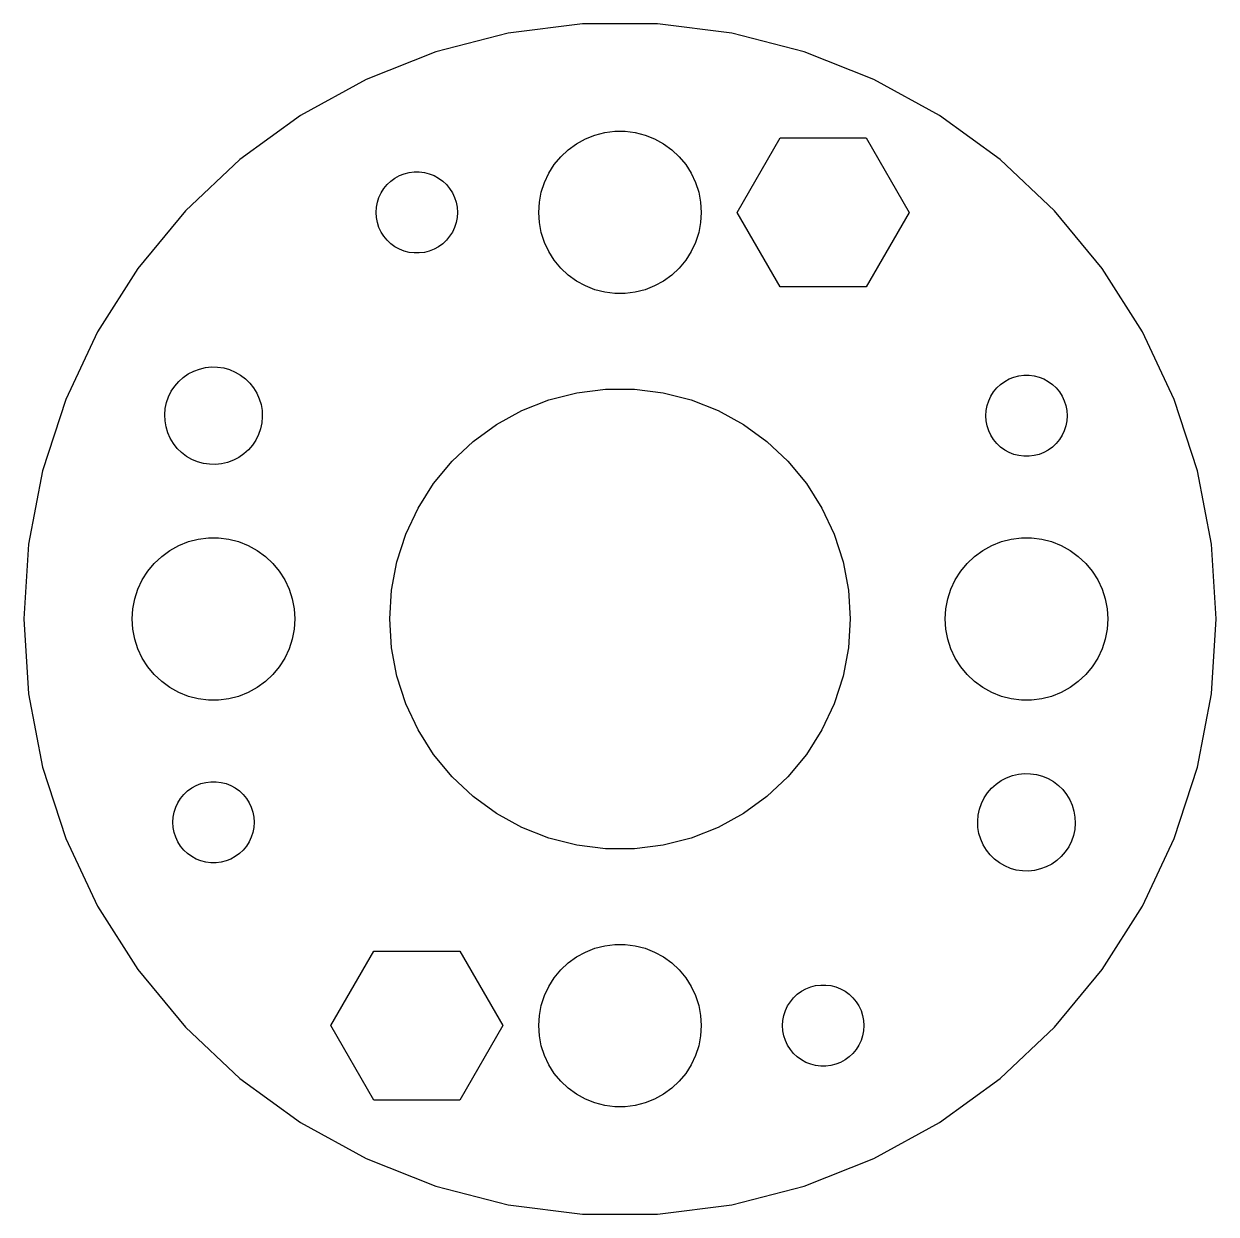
# Model space of a CAD drawing. Header units: metres. Extents: x -22 to 82, y -22 to 22.
# Drawn here: x 38 to 82, y -21.96 to 21.96 of the extents above; entities that cross this region are included whole.
import ezdxf

# ---------------------------------------------------------------- set-up
doc = ezdxf.new("R2010")
doc.units = ezdxf.units.M

msp = doc.modelspace()

# ---------------------------------------------------------------- linework, layer by layer
for p, q in [((55.8776, 21.6103), (53.2016, 20.9232)), ((58.6186, 21.9566), (55.8776, 21.6103)), ((61.3814, 21.9566), (58.6186, 21.9566)), ((64.1224, 21.6103), (61.3814, 21.9566)), ((66.7984, 20.9232), (64.1224, 21.6103)), ((53.2016, 20.9232), (50.6329, 19.9062)), ((69.3671, 19.9062), (66.7984, 20.9232)), ((50.6329, 19.9062), (48.2118, 18.5752)), ((71.7882, 18.5752), (69.3671, 19.9062)), ((48.2118, 18.5752), (45.9767, 16.9513)), ((74.0233, 16.9513), (71.7882, 18.5752)), ((58.3925, 17.533), (58.7227, 17.7145)), ((58.7227, 17.7145), (59.0729, 17.8532)), ((59.0729, 17.8532), (59.4379, 17.9469)), ((59.4379, 17.9469), (59.8116, 17.9941)), ((59.8116, 17.9941), (60.1884, 17.9941)), ((60.1884, 17.9941), (60.5621, 17.9469)), ((60.5621, 17.9469), (60.927, 17.8532)), ((60.927, 17.8532), (61.2773, 17.7145)), ((61.2773, 17.7145), (61.6075, 17.533)), ((64.3265, 15), (65.9133, 17.7483)), ((65.9133, 17.7483), (69.0867, 17.7483)), ((69.0867, 17.7483), (70.6735, 15)), ((57.8131, 17.0536), (58.0877, 17.3115)), ((58.0877, 17.3115), (58.3925, 17.533)), ((61.6075, 17.533), (61.9123, 17.3115)), ((61.9123, 17.3115), (62.1869, 17.0536)), ((45.9767, 16.9513), (43.9627, 15.06)), ((57.3711, 16.4453), (57.5729, 16.7634)), ((57.5729, 16.7634), (57.8131, 17.0536)), ((62.1869, 17.0536), (62.427, 16.7634)), ((62.427, 16.7634), (62.6289, 16.4453)), ((76.0373, 15.06), (74.0233, 16.9513)), ((51.6963, 16.2665), (51.8613, 16.3572)), ((51.8613, 16.3572), (52.0365, 16.4266)), ((52.0365, 16.4266), (52.2189, 16.4734)), ((52.2189, 16.4734), (52.4058, 16.497)), ((52.4058, 16.497), (52.5942, 16.497)), ((52.5942, 16.497), (52.7811, 16.4734)), ((52.7811, 16.4734), (52.9635, 16.4266)), ((52.9635, 16.4266), (53.1387, 16.3572)), ((53.1387, 16.3572), (53.3037, 16.2665)), ((57.2107, 16.1044), (57.3711, 16.4453)), ((62.6289, 16.4453), (62.7893, 16.1044)), ((51.1855, 15.7226), (51.2865, 15.8817)), ((51.2865, 15.8817), (51.4065, 16.0268)), ((51.4065, 16.0268), (51.5439, 16.1558)), ((51.5439, 16.1558), (51.6963, 16.2665)), ((53.3037, 16.2665), (53.4561, 16.1558)), ((53.4561, 16.1558), (53.5934, 16.0268)), ((53.5934, 16.0268), (53.7135, 15.8817)), ((53.7135, 15.8817), (53.8145, 15.7226)), ((57.0942, 15.7461), (57.2107, 16.1044)), ((62.7893, 16.1044), (62.9057, 15.7461)), ((51.0471, 15.373), (51.1053, 15.5522)), ((51.1053, 15.5522), (51.1855, 15.7226)), ((53.8145, 15.7226), (53.8947, 15.5522)), ((53.8947, 15.5522), (53.9529, 15.373)), ((57.0237, 15.376), (57.0942, 15.7461)), ((62.9057, 15.7461), (62.9763, 15.376)), ((43.9627, 15.06), (42.2016, 12.9313)), ((51, 15), (51.0118, 15.188)), ((51.0118, 14.812), (51, 15)), ((51.0118, 15.188), (51.0471, 15.373)), ((53.9529, 15.373), (53.9882, 15.188)), ((53.9882, 15.188), (54, 15)), ((54, 15), (53.9882, 14.812)), ((57, 15), (57.0237, 15.376)), ((57.0237, 14.624), (57, 15)), ((62.9763, 15.376), (63, 15)), ((63, 15), (62.9763, 14.624)), ((65.9133, 12.2517), (64.3265, 15)), ((70.6735, 15), (69.0867, 12.2517)), ((77.7984, 12.9313), (76.0373, 15.06)), ((51.0471, 14.627), (51.0118, 14.812)), ((51.1053, 14.4478), (51.0471, 14.627)), ((53.9529, 14.627), (53.8947, 14.4478)), ((53.9882, 14.812), (53.9529, 14.627)), ((57.0942, 14.2539), (57.0237, 14.624)), ((62.9763, 14.624), (62.9057, 14.2539)), ((51.1855, 14.2774), (51.1053, 14.4478)), ((51.2865, 14.1183), (51.1855, 14.2774)), ((51.4065, 13.9732), (51.2865, 14.1183)), ((53.7135, 14.1183), (53.5934, 13.9732)), ((53.8145, 14.2774), (53.7135, 14.1183)), ((53.8947, 14.4478), (53.8145, 14.2774)), ((57.2107, 13.8956), (57.0942, 14.2539)), ((62.9057, 14.2539), (62.7893, 13.8956)), ((51.5439, 13.8442), (51.4065, 13.9732)), ((51.6963, 13.7335), (51.5439, 13.8442)), ((51.8613, 13.6427), (51.6963, 13.7335)), ((52.0365, 13.5734), (51.8613, 13.6427)), ((53.1387, 13.6427), (52.9635, 13.5734)), ((53.3037, 13.7335), (53.1387, 13.6427)), ((53.4561, 13.8442), (53.3037, 13.7335)), ((53.5934, 13.9732), (53.4561, 13.8442)), ((57.3711, 13.5547), (57.2107, 13.8956)), ((62.7893, 13.8956), (62.6289, 13.5547)), ((52.2189, 13.5266), (52.0365, 13.5734)), ((52.4058, 13.5029), (52.2189, 13.5266)), ((52.5942, 13.5029), (52.4058, 13.5029)), ((52.7811, 13.5266), (52.5942, 13.5029)), ((52.9635, 13.5734), (52.7811, 13.5266)), ((57.5729, 13.2366), (57.3711, 13.5547)), ((57.8131, 12.9464), (57.5729, 13.2366)), ((62.427, 13.2366), (62.1869, 12.9464)), ((62.6289, 13.5547), (62.427, 13.2366)), ((42.2016, 12.9313), (40.7213, 10.5986)), ((58.0877, 12.6884), (57.8131, 12.9464)), ((62.1869, 12.9464), (61.9123, 12.6884)), ((79.2787, 10.5986), (77.7984, 12.9313)), ((58.3925, 12.467), (58.0877, 12.6884)), ((58.7227, 12.2855), (58.3925, 12.467)), ((61.6075, 12.467), (61.2773, 12.2855)), ((61.9123, 12.6884), (61.6075, 12.467)), ((59.0729, 12.1468), (58.7227, 12.2855)), ((59.4379, 12.0531), (59.0729, 12.1468)), ((59.8116, 12.0059), (59.4379, 12.0531)), ((60.1884, 12.0059), (59.8116, 12.0059)), ((60.5621, 12.0531), (60.1884, 12.0059)), ((60.927, 12.1468), (60.5621, 12.0531)), ((61.2773, 12.2855), (60.927, 12.1468)), ((69.0867, 12.2517), (65.9133, 12.2517)), ((40.7213, 10.5986), (39.5449, 8.09874)), ((80.4551, 8.09874), (79.2787, 10.5986)), ((44.4797, 9.22318), (44.6998, 9.27478)), ((44.6998, 9.27478), (44.9246, 9.29842)), ((44.9246, 9.29842), (45.1506, 9.29369)), ((45.1506, 9.29369), (45.3742, 9.26067)), ((45.3742, 9.26067), (45.5919, 9.19987)), ((43.7139, 8.75938), (43.8819, 8.91064)), ((43.8819, 8.91064), (44.0676, 9.03964)), ((44.0676, 9.03964), (44.2679, 9.14438)), ((44.2679, 9.14438), (44.4797, 9.22318)), ((45.5919, 9.19987), (45.8003, 9.11227)), ((45.8003, 9.11227), (45.9961, 8.99925)), ((45.9961, 8.99925), (46.1761, 8.86258)), ((46.1761, 8.86258), (46.3377, 8.70442)), ((74.1963, 8.76648), (74.3613, 8.85724)), ((74.3613, 8.85724), (74.5365, 8.92657)), ((74.5365, 8.92657), (74.7189, 8.97342)), ((74.7189, 8.97342), (74.9058, 8.99704)), ((74.9058, 8.99704), (75.0942, 8.99704)), ((75.0942, 8.99704), (75.2811, 8.97342)), ((75.2811, 8.97342), (75.4635, 8.92657)), ((75.4635, 8.92657), (75.6387, 8.85724)), ((75.6387, 8.85724), (75.8037, 8.76648)), ((43.3406, 8.19753), (43.4411, 8.39999)), ((43.4411, 8.39999), (43.5662, 8.58827)), ((43.5662, 8.58827), (43.7139, 8.75938)), ((46.3377, 8.70442), (46.4781, 8.52728)), ((46.4781, 8.52728), (46.5952, 8.33392)), ((58.4073, 8.34944), (59.4663, 8.48322)), ((59.4663, 8.48322), (60.5337, 8.48322)), ((60.5337, 8.48322), (61.5927, 8.34944)), ((73.6855, 8.22263), (73.7865, 8.38167)), ((73.7865, 8.38167), (73.9065, 8.52681)), ((73.9065, 8.52681), (74.0439, 8.65576)), ((74.0439, 8.65576), (74.1963, 8.76648)), ((75.8037, 8.76648), (75.9561, 8.65576)), ((75.9561, 8.65576), (76.0934, 8.52681)), ((76.0934, 8.52681), (76.2135, 8.38167)), ((76.2135, 8.38167), (76.3145, 8.22263)), ((39.5449, 8.09874), (38.6912, 5.47118)), ((43.2193, 7.76294), (43.2663, 7.98405)), ((43.2663, 7.98405), (43.3406, 8.19753)), ((46.5952, 8.33392), (46.6871, 8.12743)), ((46.6871, 8.12743), (46.7524, 7.91103)), ((56.3809, 7.69102), (57.3734, 8.08397)), ((57.3734, 8.08397), (58.4073, 8.34944)), ((61.5927, 8.34944), (62.6266, 8.08397)), ((62.6266, 8.08397), (63.6191, 7.69102)), ((73.5471, 7.87303), (73.6053, 8.05219)), ((73.6053, 8.05219), (73.6855, 8.22263)), ((76.3145, 8.22263), (76.3947, 8.05219)), ((76.3947, 8.05219), (76.4529, 7.87303)), ((81.3088, 5.47118), (80.4551, 8.09874)), ((43.2004, 7.53769), (43.2193, 7.76294)), ((43.2099, 7.31184), (43.2004, 7.53769)), ((46.7524, 7.91103), (46.7901, 7.68814)), ((46.7901, 7.68814), (46.7996, 7.4623)), ((55.4455, 7.17677), (56.3809, 7.69102)), ((63.6191, 7.69102), (64.5545, 7.17677)), ((73.5, 7.5), (73.5118, 7.68799)), ((73.5118, 7.312), (73.5, 7.5)), ((73.5118, 7.68799), (73.5471, 7.87303)), ((76.4529, 7.87303), (76.4882, 7.68799)), ((76.4882, 7.68799), (76.5, 7.5)), ((76.5, 7.5), (76.4882, 7.312)), ((43.2476, 7.08896), (43.2099, 7.31184)), ((43.3129, 6.87256), (43.2476, 7.08896)), ((46.7807, 7.23705), (46.7337, 7.01593)), ((46.7996, 7.4623), (46.7807, 7.23705)), ((54.5819, 6.54936), (55.4455, 7.17677)), ((64.5545, 7.17677), (65.4181, 6.54936)), ((73.5471, 7.12695), (73.5118, 7.312)), ((73.6053, 6.9478), (73.5471, 7.12695)), ((76.4529, 7.12695), (76.3947, 6.9478)), ((76.4882, 7.312), (76.4529, 7.12695)), ((43.4048, 6.66606), (43.3129, 6.87256)), ((43.5219, 6.4727), (43.4048, 6.66606)), ((46.6593, 6.80246), (46.5588, 6.59999)), ((46.7337, 7.01593), (46.6593, 6.80246)), ((73.6855, 6.77736), (73.6053, 6.9478)), ((73.7865, 6.61832), (73.6855, 6.77736)), ((73.9065, 6.47318), (73.7865, 6.61832)), ((76.2135, 6.61832), (76.0934, 6.47318)), ((76.3145, 6.77736), (76.2135, 6.61832)), ((76.3947, 6.9478), (76.3145, 6.77736)), ((43.6623, 6.29556), (43.5219, 6.4727)), ((43.8238, 6.13741), (43.6623, 6.29556)), ((46.286, 6.2406), (46.1181, 6.08934)), ((46.4337, 6.41171), (46.286, 6.2406)), ((46.5588, 6.59999), (46.4337, 6.41171)), ((53.8038, 5.81865), (54.5819, 6.54936)), ((65.4181, 6.54936), (66.1962, 5.81865)), ((74.0439, 6.34422), (73.9065, 6.47318)), ((74.1963, 6.23351), (74.0439, 6.34422)), ((74.3613, 6.14275), (74.1963, 6.23351)), ((75.8037, 6.23351), (75.6387, 6.14275)), ((75.9561, 6.34422), (75.8037, 6.23351)), ((76.0934, 6.47318), (75.9561, 6.34422)), ((44.0039, 6.00073), (43.8238, 6.13741)), ((44.1996, 5.88771), (44.0039, 6.00073)), ((44.408, 5.80011), (44.1996, 5.88771)), ((44.6257, 5.73933), (44.408, 5.80011)), ((44.8494, 5.7063), (44.6257, 5.73933)), ((45.3002, 5.7252), (45.0754, 5.70157)), ((45.5202, 5.77682), (45.3002, 5.7252)), ((45.7321, 5.85561), (45.5202, 5.77682)), ((45.9324, 5.96034), (45.7321, 5.85561)), ((46.1181, 6.08934), (45.9324, 5.96034)), ((53.1234, 4.99617), (53.8038, 5.81865)), ((66.1962, 5.81865), (66.8766, 4.99617)), ((74.5365, 6.07341), (74.3613, 6.14275)), ((74.7189, 6.02657), (74.5365, 6.07341)), ((74.9058, 6.00294), (74.7189, 6.02657)), ((75.0942, 6.00294), (74.9058, 6.00294)), ((75.2811, 6.02657), (75.0942, 6.00294)), ((75.4635, 6.07341), (75.2811, 6.02657)), ((75.6387, 6.14275), (75.4635, 6.07341)), ((38.6912, 5.47118), (38.1735, 2.75732)), ((45.0754, 5.70157), (44.8494, 5.7063)), ((81.8265, 2.75732), (81.3088, 5.47118)), ((52.5514, 4.09489), (53.1234, 4.99617)), ((66.8766, 4.99617), (67.4486, 4.09489)), ((52.0969, 3.12904), (52.5514, 4.09489)), ((67.4486, 4.09489), (67.9031, 3.12904)), ((51.767, 2.11386), (52.0969, 3.12904)), ((67.9031, 3.12904), (68.233, 2.11386)), ((38.1735, 2.75732), (38, 0)), ((43.3925, 2.53297), (43.7227, 2.71448)), ((43.7227, 2.71448), (44.0729, 2.85316)), ((44.0729, 2.85316), (44.4379, 2.94685)), ((44.4379, 2.94685), (44.8116, 2.99408)), ((44.8116, 2.99408), (45.1884, 2.99408)), ((45.1884, 2.99408), (45.5621, 2.94685)), ((45.5621, 2.94685), (45.927, 2.85316)), ((45.927, 2.85316), (46.2773, 2.71448)), ((46.2773, 2.71448), (46.6075, 2.53297)), ((73.3925, 2.53297), (73.7227, 2.71448)), ((73.7227, 2.71448), (74.073, 2.85316)), ((74.073, 2.85316), (74.4379, 2.94685)), ((74.4379, 2.94685), (74.8116, 2.99408)), ((74.8116, 2.99408), (75.1884, 2.99408)), ((75.1884, 2.99408), (75.5621, 2.94685)), ((75.5621, 2.94685), (75.927, 2.85316)), ((75.927, 2.85316), (76.2773, 2.71448)), ((76.2773, 2.71448), (76.6075, 2.53297)), ((82, 0), (81.8265, 2.75732)), ((42.8131, 2.05363), (43.0877, 2.31154)), ((43.0877, 2.31154), (43.3925, 2.53297)), ((46.6075, 2.53297), (46.9123, 2.31154)), ((46.9123, 2.31154), (47.1869, 2.05363)), ((72.8131, 2.05363), (73.0877, 2.31154)), ((73.0877, 2.31154), (73.3925, 2.53297)), ((76.6075, 2.53297), (76.9123, 2.31154)), ((76.9123, 2.31154), (77.1869, 2.05363)), ((42.3711, 1.44525), (42.5729, 1.76335)), ((42.5729, 1.76335), (42.8131, 2.05363)), ((47.1869, 2.05363), (47.427, 1.76335)), ((47.427, 1.76335), (47.6289, 1.44525)), ((51.567, 1.06532), (51.767, 2.11386)), ((68.233, 2.11386), (68.433, 1.06532)), ((72.3711, 1.44525), (72.573, 1.76335)), ((72.573, 1.76335), (72.8131, 2.05363)), ((77.1869, 2.05363), (77.427, 1.76335)), ((77.427, 1.76335), (77.6289, 1.44525)), ((42.2107, 1.10437), (42.3711, 1.44525)), ((47.6289, 1.44525), (47.7893, 1.10437)), ((72.2107, 1.10437), (72.3711, 1.44525)), ((77.6289, 1.44525), (77.7893, 1.10437)), ((42.0942, 0.746063), (42.2107, 1.10437)), ((47.7893, 1.10437), (47.9057, 0.746063)), ((51.5, 0), (51.567, 1.06532)), ((68.433, 1.06532), (68.5, 0)), ((72.0943, 0.746063), (72.2107, 1.10437)), ((77.7893, 1.10437), (77.9057, 0.746063)), ((42.0237, 0.375992), (42.0942, 0.746063)), ((47.9057, 0.746063), (47.9763, 0.375992)), ((72.0237, 0.375992), (72.0943, 0.746063)), ((77.9057, 0.746063), (77.9763, 0.375992)), ((38, 0), (38.1735, -2.75732)), ((42, 0), (42.0237, 0.375992)), ((42.0237, -0.375992), (42, 0)), ((47.9763, 0.375992), (48, 0)), ((48, 0), (47.9763, -0.375992)), ((51.567, -1.06532), (51.5, 0)), ((68.5, 0), (68.433, -1.06532)), ((72, 0), (72.0237, 0.375992)), ((72.0237, -0.375992), (72, 0)), ((77.9763, 0.375992), (78, 0)), ((78, 0), (77.9763, -0.375992)), ((81.8265, -2.75732), (82, 0)), ((42.0942, -0.746063), (42.0237, -0.375992)), ((47.9763, -0.375992), (47.9057, -0.746063)), ((72.0943, -0.746063), (72.0237, -0.375992)), ((77.9763, -0.375992), (77.9057, -0.746063)), ((42.2107, -1.10437), (42.0942, -0.746063)), ((47.9057, -0.746063), (47.7893, -1.10437)), ((72.2107, -1.10437), (72.0943, -0.746063)), ((77.9057, -0.746063), (77.7893, -1.10437)), ((42.3711, -1.44525), (42.2107, -1.10437)), ((47.7893, -1.10437), (47.6289, -1.44525)), ((51.767, -2.11386), (51.567, -1.06532)), ((68.433, -1.06532), (68.233, -2.11386)), ((72.3711, -1.44525), (72.2107, -1.10437)), ((77.7893, -1.10437), (77.6289, -1.44525)), ((42.5729, -1.76335), (42.3711, -1.44525)), ((47.6289, -1.44525), (47.427, -1.76335)), ((72.573, -1.76335), (72.3711, -1.44525)), ((77.6289, -1.44525), (77.427, -1.76335)), ((42.8131, -2.05363), (42.5729, -1.76335)), ((43.0877, -2.31154), (42.8131, -2.05363)), ((47.1869, -2.05363), (46.9123, -2.31154)), ((47.427, -1.76335), (47.1869, -2.05363)), ((52.0969, -3.12904), (51.767, -2.11386)), ((68.233, -2.11386), (67.9031, -3.12904)), ((72.8131, -2.05363), (72.573, -1.76335)), ((73.0877, -2.31154), (72.8131, -2.05363)), ((77.1869, -2.05363), (76.9123, -2.31154)), ((77.427, -1.76335), (77.1869, -2.05363)), ((43.3925, -2.53297), (43.0877, -2.31154)), ((43.7227, -2.71448), (43.3925, -2.53297)), ((46.6075, -2.53297), (46.2773, -2.71448)), ((46.9123, -2.31154), (46.6075, -2.53297)), ((73.3925, -2.53297), (73.0877, -2.31154)), ((73.7227, -2.71448), (73.3925, -2.53297)), ((76.6075, -2.53297), (76.2773, -2.71448)), ((76.9123, -2.31154), (76.6075, -2.53297)), ((38.1735, -2.75732), (38.6912, -5.47118)), ((44.0729, -2.85316), (43.7227, -2.71448)), ((44.4379, -2.94685), (44.0729, -2.85316)), ((44.8116, -2.99408), (44.4379, -2.94685)), ((45.1884, -2.99408), (44.8116, -2.99408)), ((45.5621, -2.94685), (45.1884, -2.99408)), ((45.927, -2.85316), (45.5621, -2.94685)), ((46.2773, -2.71448), (45.927, -2.85316)), ((74.073, -2.85316), (73.7227, -2.71448)), ((74.4379, -2.94685), (74.073, -2.85316)), ((74.8116, -2.99408), (74.4379, -2.94685)), ((75.1884, -2.99408), (74.8116, -2.99408)), ((75.5621, -2.94685), (75.1884, -2.99408)), ((75.927, -2.85316), (75.5621, -2.94685)), ((76.2773, -2.71448), (75.927, -2.85316)), ((81.3088, -5.47118), (81.8265, -2.75732)), ((52.5514, -4.09489), (52.0969, -3.12904)), ((67.9031, -3.12904), (67.4486, -4.09489)), ((53.1234, -4.99617), (52.5514, -4.09489)), ((67.4486, -4.09489), (66.8766, -4.99617)), ((53.8038, -5.81865), (53.1234, -4.99617)), ((66.8766, -4.99617), (66.1962, -5.81865)), ((38.6912, -5.47118), (39.5449, -8.09874)), ((74.6998, -5.7252), (74.9246, -5.70157)), ((74.9246, -5.70157), (75.1506, -5.7063)), ((75.1506, -5.7063), (75.3742, -5.73933)), ((80.4551, -8.09874), (81.3088, -5.47118)), ((44.1963, -6.23351), (44.3613, -6.14275)), ((44.3613, -6.14275), (44.5365, -6.07341)), ((44.5365, -6.07341), (44.7189, -6.02657)), ((44.7189, -6.02657), (44.9058, -6.00294)), ((44.9058, -6.00294), (45.0942, -6.00294)), ((45.0942, -6.00294), (45.2811, -6.02657)), ((45.2811, -6.02657), (45.4635, -6.07341)), ((45.4635, -6.07341), (45.6387, -6.14275)), ((45.6387, -6.14275), (45.8037, -6.23351)), ((54.5819, -6.54936), (53.8038, -5.81865)), ((66.1962, -5.81865), (65.4181, -6.54936)), ((73.7139, -6.2406), (73.8819, -6.08934)), ((73.8819, -6.08934), (74.0676, -5.96034)), ((74.0676, -5.96034), (74.2679, -5.85561)), ((74.2679, -5.85561), (74.4797, -5.77682)), ((74.4797, -5.77682), (74.6998, -5.7252)), ((75.3742, -5.73933), (75.5919, -5.80011)), ((75.5919, -5.80011), (75.8003, -5.88771)), ((75.8003, -5.88771), (75.9961, -6.00073)), ((75.9961, -6.00073), (76.1761, -6.13741)), ((76.1761, -6.13741), (76.3377, -6.29556)), ((43.7865, -6.61832), (43.9065, -6.47318)), ((43.9065, -6.47318), (44.0439, -6.34422)), ((44.0439, -6.34422), (44.1963, -6.23351)), ((45.8037, -6.23351), (45.9561, -6.34422)), ((45.9561, -6.34422), (46.0934, -6.47318)), ((46.0934, -6.47318), (46.2135, -6.61832)), ((55.4455, -7.17677), (54.5819, -6.54936)), ((65.4181, -6.54936), (64.5545, -7.17677)), ((73.3406, -6.80246), (73.4411, -6.59999)), ((73.4411, -6.59999), (73.5662, -6.41171)), ((73.5662, -6.41171), (73.7139, -6.2406)), ((76.3377, -6.29556), (76.4781, -6.4727)), ((76.4781, -6.4727), (76.5952, -6.66606)), ((43.5471, -7.12695), (43.6053, -6.9478)), ((43.6053, -6.9478), (43.6855, -6.77736)), ((43.6855, -6.77736), (43.7865, -6.61832)), ((46.2135, -6.61832), (46.3145, -6.77736)), ((46.3145, -6.77736), (46.3947, -6.9478)), ((46.3947, -6.9478), (46.4529, -7.12695)), ((73.2193, -7.23705), (73.2663, -7.01593)), ((73.2663, -7.01593), (73.3406, -6.80246)), ((76.5952, -6.66606), (76.6871, -6.87256)), ((76.6871, -6.87256), (76.7524, -7.08896)), ((43.5, -7.5), (43.5118, -7.312)), ((43.5118, -7.312), (43.5471, -7.12695)), ((46.4529, -7.12695), (46.4882, -7.312)), ((46.4882, -7.312), (46.5, -7.5)), ((56.3809, -7.69102), (55.4455, -7.17677)), ((64.5545, -7.17677), (63.6191, -7.69102)), ((73.2004, -7.4623), (73.2193, -7.23705)), ((73.2099, -7.68814), (73.2004, -7.4623)), ((76.7524, -7.08896), (76.7901, -7.31184)), ((76.7901, -7.31184), (76.7996, -7.53769)), ((43.5118, -7.68799), (43.5, -7.5)), ((43.5471, -7.87303), (43.5118, -7.68799)), ((43.6053, -8.05219), (43.5471, -7.87303)), ((46.4529, -7.87303), (46.3947, -8.05219)), ((46.4882, -7.68799), (46.4529, -7.87303)), ((46.5, -7.5), (46.4882, -7.68799)), ((57.3734, -8.08397), (56.3809, -7.69102)), ((63.6191, -7.69102), (62.6266, -8.08397)), ((73.2476, -7.91103), (73.2099, -7.68814)), ((73.3129, -8.12743), (73.2476, -7.91103)), ((76.7807, -7.76294), (76.7337, -7.98405)), ((76.7996, -7.53769), (76.7807, -7.76294)), ((39.5449, -8.09874), (40.7213, -10.5986)), ((43.6855, -8.22263), (43.6053, -8.05219)), ((43.7865, -8.38167), (43.6855, -8.22263)), ((46.3145, -8.22263), (46.2135, -8.38167)), ((46.3947, -8.05219), (46.3145, -8.22263)), ((58.4073, -8.34944), (57.3734, -8.08397)), ((59.4663, -8.48322), (58.4073, -8.34944)), ((61.5927, -8.34944), (60.5337, -8.48322)), ((62.6266, -8.08397), (61.5927, -8.34944)), ((73.4048, -8.33392), (73.3129, -8.12743)), ((73.5219, -8.52728), (73.4048, -8.33392)), ((76.6593, -8.19753), (76.5588, -8.39999)), ((76.7337, -7.98405), (76.6593, -8.19753)), ((79.2787, -10.5986), (80.4551, -8.09874)), ((43.9065, -8.52681), (43.7865, -8.38167)), ((44.0439, -8.65576), (43.9065, -8.52681)), ((44.1963, -8.76648), (44.0439, -8.65576)), ((44.3613, -8.85724), (44.1963, -8.76648)), ((45.8037, -8.76648), (45.6387, -8.85724)), ((45.9561, -8.65576), (45.8037, -8.76648)), ((46.0934, -8.52681), (45.9561, -8.65576)), ((46.2135, -8.38167), (46.0934, -8.52681)), ((60.5337, -8.48322), (59.4663, -8.48322)), ((73.6623, -8.70442), (73.5219, -8.52728)), ((73.8238, -8.86258), (73.6623, -8.70442)), ((76.286, -8.75938), (76.1181, -8.91064)), ((76.4337, -8.58827), (76.286, -8.75938)), ((76.5588, -8.39999), (76.4337, -8.58827)), ((44.5365, -8.92657), (44.3613, -8.85724)), ((44.7189, -8.97342), (44.5365, -8.92657)), ((44.9058, -8.99704), (44.7189, -8.97342)), ((45.0942, -8.99704), (44.9058, -8.99704)), ((45.2811, -8.97342), (45.0942, -8.99704)), ((45.4635, -8.92657), (45.2811, -8.97342)), ((45.6387, -8.85724), (45.4635, -8.92657)), ((74.0039, -8.99925), (73.8238, -8.86258)), ((74.1996, -9.11227), (74.0039, -8.99925)), ((74.408, -9.19987), (74.1996, -9.11227)), ((74.6257, -9.26067), (74.408, -9.19987)), ((75.5202, -9.22318), (75.3002, -9.27478)), ((75.7321, -9.14438), (75.5202, -9.22318)), ((75.9324, -9.03964), (75.7321, -9.14438)), ((76.1181, -8.91064), (75.9324, -9.03964)), ((74.8494, -9.29369), (74.6257, -9.26067)), ((75.0754, -9.29842), (74.8494, -9.29369)), ((75.3002, -9.27478), (75.0754, -9.29842)), ((40.7213, -10.5986), (42.2016, -12.9313)), ((77.7984, -12.9313), (79.2787, -10.5986)), ((49.3265, -15), (50.9133, -12.2517)), ((50.9133, -12.2517), (54.0867, -12.2517)), ((54.0867, -12.2517), (55.6735, -15)), ((58.3925, -12.467), (58.7227, -12.2855)), ((58.7227, -12.2855), (59.0729, -12.1468)), ((59.0729, -12.1468), (59.4379, -12.0531)), ((59.4379, -12.0531), (59.8116, -12.0059)), ((59.8116, -12.0059), (60.1884, -12.0059)), ((60.1884, -12.0059), (60.5621, -12.0531)), ((60.5621, -12.0531), (60.927, -12.1468)), ((60.927, -12.1468), (61.2773, -12.2855)), ((61.2773, -12.2855), (61.6075, -12.467)), ((57.8131, -12.9464), (58.0877, -12.6884)), ((58.0877, -12.6884), (58.3925, -12.467)), ((61.6075, -12.467), (61.9123, -12.6884)), ((61.9123, -12.6884), (62.1869, -12.9464)), ((42.2016, -12.9313), (43.9627, -15.06)), ((57.5729, -13.2366), (57.8131, -12.9464)), ((62.1869, -12.9464), (62.427, -13.2366)), ((76.0373, -15.06), (77.7984, -12.9313)), ((57.2107, -13.8956), (57.3711, -13.5547)), ((57.3711, -13.5547), (57.5729, -13.2366)), ((62.427, -13.2366), (62.6289, -13.5547)), ((62.6289, -13.5547), (62.7893, -13.8956)), ((66.8613, -13.6427), (67.0365, -13.5734)), ((67.0365, -13.5734), (67.2189, -13.5266)), ((67.2189, -13.5266), (67.4058, -13.5029)), ((67.4058, -13.5029), (67.5942, -13.5029)), ((67.5942, -13.5029), (67.7811, -13.5266)), ((67.7811, -13.5266), (67.9635, -13.5734)), ((67.9635, -13.5734), (68.1387, -13.6427)), ((57.0942, -14.2539), (57.2107, -13.8956)), ((62.7893, -13.8956), (62.9057, -14.2539)), ((66.2865, -14.1183), (66.4065, -13.9732)), ((66.4065, -13.9732), (66.5439, -13.8442)), ((66.5439, -13.8442), (66.6963, -13.7335)), ((66.6963, -13.7335), (66.8613, -13.6427)), ((68.1387, -13.6427), (68.3037, -13.7335)), ((68.3037, -13.7335), (68.4561, -13.8442)), ((68.4561, -13.8442), (68.5934, -13.9732)), ((68.5934, -13.9732), (68.7135, -14.1183)), ((57.0237, -14.624), (57.0942, -14.2539)), ((62.9057, -14.2539), (62.9763, -14.624)), ((66.0471, -14.627), (66.1053, -14.4478)), ((66.1053, -14.4478), (66.1855, -14.2774)), ((66.1855, -14.2774), (66.2865, -14.1183)), ((68.7135, -14.1183), (68.8145, -14.2774)), ((68.8145, -14.2774), (68.8947, -14.4478)), ((68.8947, -14.4478), (68.9529, -14.627)), ((57, -15), (57.0237, -14.624)), ((62.9763, -14.624), (63, -15)), ((66, -15), (66.0118, -14.812)), ((66.0118, -14.812), (66.0471, -14.627)), ((68.9529, -14.627), (68.9882, -14.812)), ((68.9882, -14.812), (69, -15)), ((43.9627, -15.06), (45.9767, -16.9513)), ((50.9133, -17.7483), (49.3265, -15)), ((55.6735, -15), (54.0867, -17.7483)), ((57.0237, -15.376), (57, -15)), ((57.0942, -15.7461), (57.0237, -15.376)), ((62.9763, -15.376), (62.9057, -15.7461)), ((63, -15), (62.9763, -15.376)), ((66.0118, -15.188), (66, -15)), ((66.0471, -15.373), (66.0118, -15.188)), ((66.1053, -15.5522), (66.0471, -15.373)), ((68.9529, -15.373), (68.8947, -15.5522)), ((68.9882, -15.188), (68.9529, -15.373)), ((69, -15), (68.9882, -15.188)), ((74.0233, -16.9513), (76.0373, -15.06)), ((57.2107, -16.1044), (57.0942, -15.7461)), ((62.9057, -15.7461), (62.7893, -16.1044)), ((66.1855, -15.7226), (66.1053, -15.5522)), ((66.2865, -15.8817), (66.1855, -15.7226)), ((68.8145, -15.7226), (68.7135, -15.8817)), ((68.8947, -15.5522), (68.8145, -15.7226)), ((57.3711, -16.4453), (57.2107, -16.1044)), ((62.7893, -16.1044), (62.6289, -16.4453)), ((66.4065, -16.0268), (66.2865, -15.8817)), ((66.5439, -16.1558), (66.4065, -16.0268)), ((66.6963, -16.2665), (66.5439, -16.1558)), ((66.8613, -16.3572), (66.6963, -16.2665)), ((68.3037, -16.2665), (68.1387, -16.3572)), ((68.4561, -16.1558), (68.3037, -16.2665)), ((68.5934, -16.0268), (68.4561, -16.1558)), ((68.7135, -15.8817), (68.5934, -16.0268)), ((57.5729, -16.7634), (57.3711, -16.4453)), ((62.6289, -16.4453), (62.427, -16.7634)), ((67.0365, -16.4266), (66.8613, -16.3572)), ((67.2189, -16.4734), (67.0365, -16.4266)), ((67.4058, -16.497), (67.2189, -16.4734)), ((67.5942, -16.497), (67.4058, -16.497)), ((67.7811, -16.4734), (67.5942, -16.497)), ((67.9635, -16.4266), (67.7811, -16.4734)), ((68.1387, -16.3572), (67.9635, -16.4266)), ((45.9767, -16.9513), (48.2118, -18.5752)), ((57.8131, -17.0536), (57.5729, -16.7634)), ((58.0877, -17.3115), (57.8131, -17.0536)), ((62.1869, -17.0536), (61.9123, -17.3115)), ((62.427, -16.7634), (62.1869, -17.0536)), ((71.7882, -18.5752), (74.0233, -16.9513)), ((58.3925, -17.533), (58.0877, -17.3115)), ((58.7227, -17.7145), (58.3925, -17.533)), ((61.6075, -17.533), (61.2773, -17.7145)), ((61.9123, -17.3115), (61.6075, -17.533)), ((54.0867, -17.7483), (50.9133, -17.7483)), ((59.0729, -17.8532), (58.7227, -17.7145)), ((59.4379, -17.9469), (59.0729, -17.8532)), ((59.8116, -17.9941), (59.4379, -17.9469)), ((60.1884, -17.9941), (59.8116, -17.9941)), ((60.5621, -17.9469), (60.1884, -17.9941)), ((60.927, -17.8532), (60.5621, -17.9469)), ((61.2773, -17.7145), (60.927, -17.8532)), ((48.2118, -18.5752), (50.6329, -19.9062)), ((69.3671, -19.9062), (71.7882, -18.5752)), ((50.6329, -19.9062), (53.2016, -20.9232)), ((66.7984, -20.9232), (69.3671, -19.9062)), ((53.2016, -20.9232), (55.8776, -21.6103)), ((64.1224, -21.6103), (66.7984, -20.9232)), ((55.8776, -21.6103), (58.6186, -21.9566)), ((58.6186, -21.9566), (61.3814, -21.9566)), ((61.3814, -21.9566), (64.1224, -21.6103))]:
    msp.add_line(p, q)

doc.saveas('drawing.dxf')
